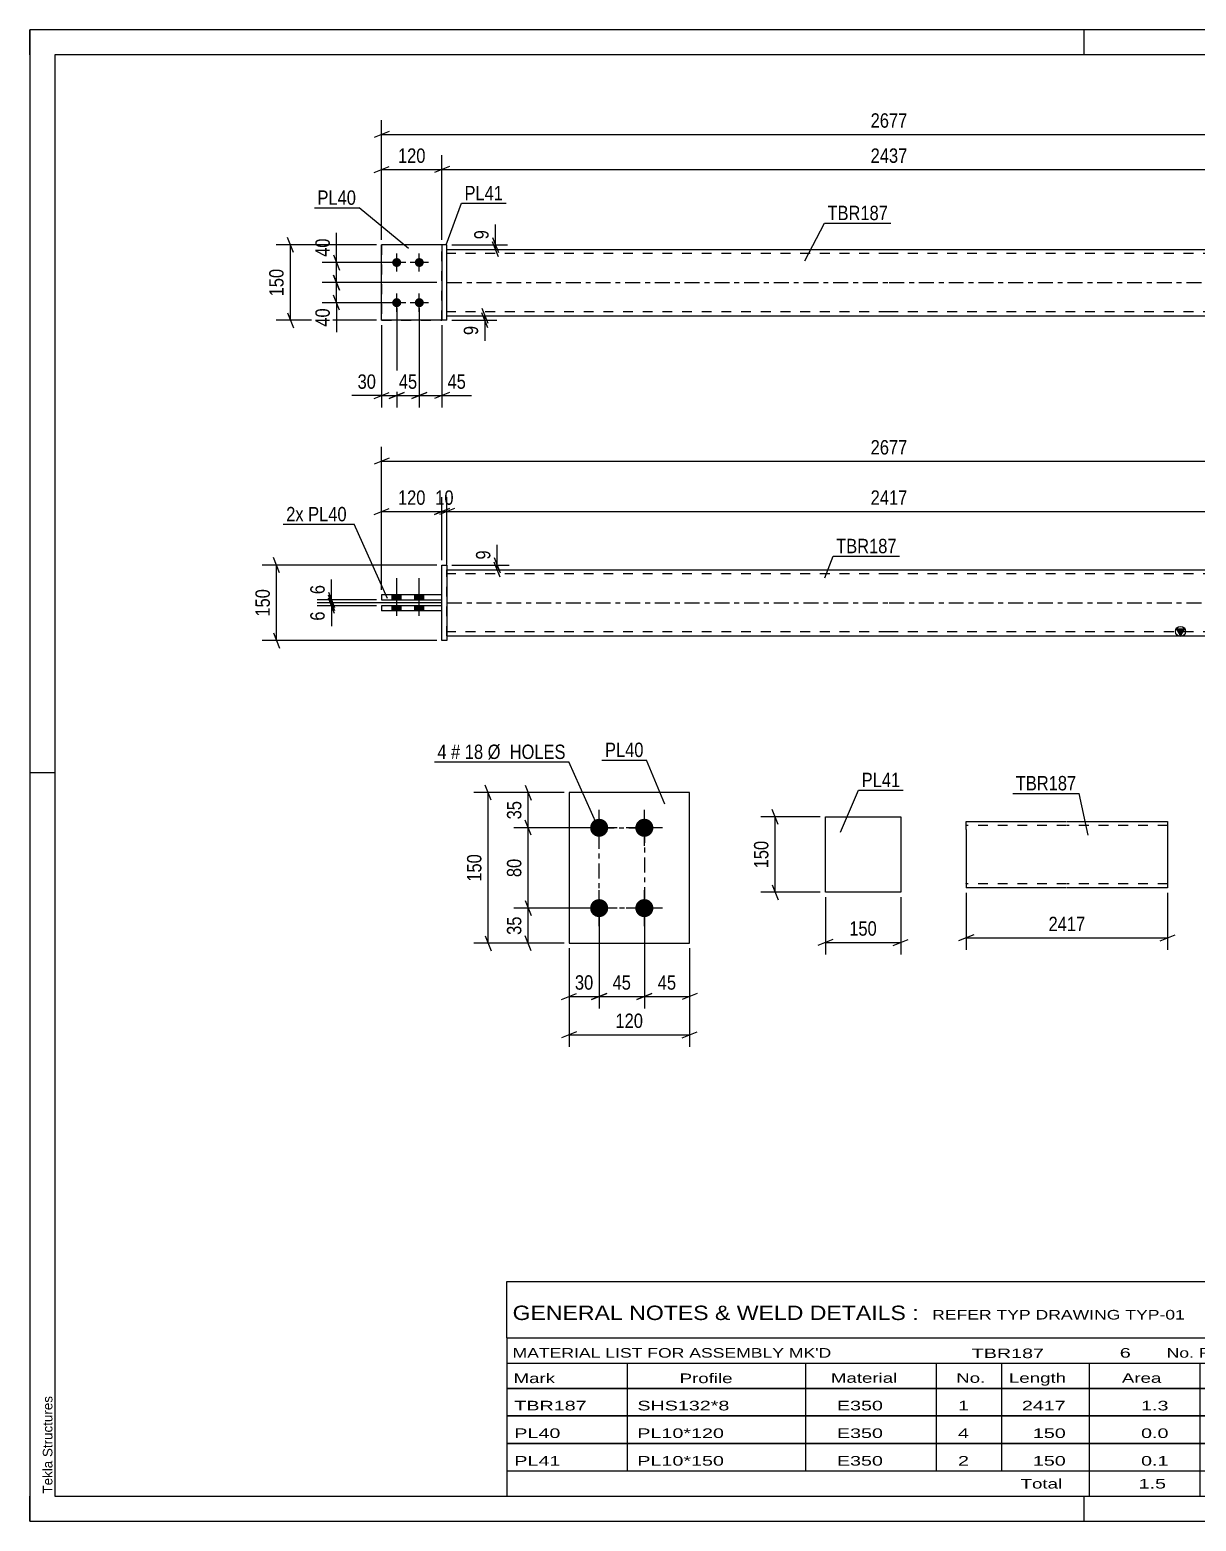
# Model space of a CAD drawing. Header units: millimetres. Extents: x 0 to 420, y 0 to 297.
# Drawn here: x 0 to 232.3, y 0 to 297 of the extents above; entities that cross this region are included whole.
import ezdxf

# ---------------------------------------------------------------- set-up
doc = ezdxf.new("R2010")
doc.units = ezdxf.units.MM
doc.linetypes.add('DXK_LINE_DOT2', pattern=[3.9198, 1.9599, -1.9599])
doc.linetypes.add('DXK_LINE_DOT3', pattern=[5.9187, 2.979, -0.9799, 0.9799, -0.9799])
doc.styles.add('Arial', font='ARIAL.TTF', dxfattribs={"height": 0.2})
doc.styles.add('Arial Narrow', font='ARIALN.TTF', dxfattribs={"height": 0.2})

# ---------------------------------------------------------------- blocks, each defined once
blk = doc.blocks.new('Unknown-580550448-1163')
at = {"color": 5, "linetype": 'Continuous'}
for p, q in [((420, 297), (0, 297)), ((0, 297), (0, 0)), ((0, 292), (0, 297)), ((210, 292), (210, 297)), ((415, 292), (5, 292)), ((5, 292), (5, 5)), ((5, 149), (0, 149)), ((0, 0), (0, 5)), ((5, 5), (415, 5)), ((210, 0), (210, 5)), ((0, 0), (420, 0))]:
    blk.add_line(p, q, dxfattribs=at)
at = {"color": 174, "linetype": 'Continuous', "style": 'Arial'}
blk.add_text('Tekla Structures', height=1.9102, rotation=90, dxfattribs=at).set_placement((4.5, 5.5))
blk = doc.blocks.new('Part-580550448-2104 - 2098')
at = {"linetype": 'Continuous'}
blk.add_hatch(color=2, dxfattribs=at).paths.add_polyline_path([(229.17, 176.29), (228.37, 177.69), (229.97, 177.69)])
at = {"color": 2, "linetype": 'Continuous'}
for p, q in [((83.07, 189.49), (171.07, 189.49)), ((171.17, 189.49), (259.17, 189.49)), ((83.07, 176.29), (171.07, 176.29)), ((171.17, 176.29), (259.17, 176.29)), ((229.17, 176.29), (228.37, 177.69)), ((228.37, 177.69), (229.97, 177.69)), ((229.97, 177.69), (229.17, 176.29))]:
    blk.add_line(p, q, dxfattribs=at)
at = {"color": 7, "linetype": 'DXK_LINE_DOT2'}
for p, q in [((83.07, 176.29), (83.07, 189.49)), ((171.07, 188.69), (83.07, 188.69)), ((259.17, 188.69), (171.17, 188.69)), ((259.17, 176.29), (259.17, 189.49)), ((171.07, 177.09), (83.07, 177.09)), ((259.17, 177.09), (171.17, 177.09))]:
    blk.add_line(p, q, dxfattribs=at)
at = {"color": 7, "linetype": 'DXK_LINE_DOT3'}
for p, q in [((83.07, 182.89), (171.07, 182.89)), ((171.17, 182.89), (259.17, 182.89))]:
    blk.add_line(p, q, dxfattribs=at)
at = {"color": 2, "linetype": 'Continuous'}
blk.add_circle((229.17, 177.19), 1, dxfattribs=at)
blk = doc.blocks.new('Part-580550448-2130 - 2098')
at = {"color": 2, "linetype": 'Continuous'}
for p, q in [((82.07, 190.39), (83.07, 190.39)), ((82.07, 175.39), (82.07, 190.39)), ((83.07, 190.39), (83.07, 175.39)), ((83.07, 175.39), (82.07, 175.39))]:
    blk.add_line(p, q, dxfattribs=at)
blk = doc.blocks.new('Part-580550448-2122 - 2098')
at = {"color": 2, "linetype": 'Continuous'}
for p, q in [((82.07, 182.29), (70.07, 182.29)), ((70.07, 182.29), (70.07, 181.29)), ((82.07, 181.29), (70.07, 181.29)), ((82.07, 181.29), (82.07, 182.29))]:
    blk.add_line(p, q, dxfattribs=at)
blk = doc.blocks.new('Part-580550448-2127 - 2098')
at = {"color": 2, "linetype": 'Continuous'}
for p, q in [((82.07, 184.49), (70.07, 184.49)), ((70.07, 184.49), (70.07, 183.49)), ((82.07, 183.49), (82.07, 184.49)), ((70.07, 183.49), (82.07, 183.49))]:
    blk.add_line(p, q, dxfattribs=at)
blk = doc.blocks.new('Bolt-580550448-2132 - 2098')
at = {"linetype": 'Continuous'}
for points in [[(72.17, 183.49), (73.97, 183.49), (73.97, 184.49), (72.17, 184.49)], [(72.17, 183.49), (73.97, 183.49), (73.97, 184.49), (72.17, 184.49)], [(76.67, 183.49), (78.47, 183.49), (78.47, 184.49), (76.67, 184.49)], [(76.67, 183.49), (78.47, 183.49), (78.47, 184.49), (76.67, 184.49)], [(72.17, 181.29), (73.97, 181.29), (73.97, 182.29), (72.17, 182.29)], [(72.17, 181.29), (73.97, 181.29), (73.97, 182.29), (72.17, 182.29)], [(76.67, 181.29), (78.47, 181.29), (78.47, 182.29), (76.67, 182.29)], [(76.67, 181.29), (78.47, 181.29), (78.47, 182.29), (76.67, 182.29)]]:
    blk.add_hatch(color=1, dxfattribs=at).paths.add_polyline_path(points)
at = {"color": 1, "linetype": 'Continuous'}
for p, q in [((73.07, 180.29), (73.07, 187.79)), ((73.07, 180.29), (73.07, 187.79)), ((77.57, 180.29), (77.57, 187.79)), ((77.57, 180.29), (77.57, 187.79)), ((72.17, 183.49), (72.17, 184.49)), ((72.17, 183.49), (72.17, 184.49)), ((73.97, 183.49), (73.97, 184.49)), ((73.97, 183.49), (73.97, 184.49)), ((76.67, 183.49), (76.67, 184.49)), ((76.67, 183.49), (76.67, 184.49)), ((78.47, 183.49), (78.47, 184.49)), ((78.47, 183.49), (78.47, 184.49)), ((72.17, 181.29), (72.17, 182.29)), ((72.17, 181.29), (72.17, 182.29)), ((73.97, 181.29), (73.97, 182.29)), ((73.97, 181.29), (73.97, 182.29)), ((76.67, 181.29), (76.67, 182.29)), ((76.67, 181.29), (76.67, 182.29)), ((78.47, 181.29), (78.47, 182.29)), ((78.47, 181.29), (78.47, 182.29))]:
    blk.add_line(p, q, dxfattribs=at)
blk = doc.blocks.new('Part-580550448-1765 - 1723')
at = {"color": 7, "linetype": 'DXK_LINE_DOT2'}
for p, q in [((82.07, 254.16), (70.07, 254.16)), ((70.07, 254.16), (70.07, 239.16)), ((82.07, 239.16), (82.07, 254.16)), ((70.07, 239.16), (82.07, 239.16))]:
    blk.add_line(p, q, dxfattribs=at)
blk = doc.blocks.new('Part-580550448-1729 - 1723')
at = {"color": 2, "linetype": 'Continuous'}
for p, q in [((83.07, 253.26), (171.07, 253.26)), ((171.17, 253.26), (259.17, 253.26)), ((83.07, 240.06), (171.07, 240.06)), ((171.17, 240.06), (259.17, 240.06))]:
    blk.add_line(p, q, dxfattribs=at)
at = {"color": 7, "linetype": 'DXK_LINE_DOT2'}
for p, q in [((83.07, 240.06), (83.07, 253.26)), ((171.07, 252.46), (83.07, 252.46)), ((259.17, 252.46), (171.17, 252.46)), ((259.17, 253.26), (259.17, 240.06)), ((171.07, 240.86), (83.07, 240.86)), ((259.17, 240.86), (171.17, 240.86))]:
    blk.add_line(p, q, dxfattribs=at)
at = {"color": 7, "linetype": 'DXK_LINE_DOT3'}
for p, q in [((83.07, 246.66), (171.07, 246.66)), ((171.17, 246.66), (259.17, 246.66))]:
    blk.add_line(p, q, dxfattribs=at)
blk = doc.blocks.new('Part-580550448-1770 - 1723')
at = {"color": 2, "linetype": 'Continuous'}
for p, q in [((82.07, 254.16), (70.07, 254.16)), ((70.07, 239.16), (70.07, 254.16)), ((82.07, 239.16), (70.07, 239.16))]:
    blk.add_line(p, q, dxfattribs=at)
at = {"color": 7, "linetype": 'DXK_LINE_DOT2'}
blk.add_line((82.07, 239.16), (82.07, 254.16), dxfattribs=at)
blk = doc.blocks.new('Part-580550448-1775 - 1723')
at = {"color": 2, "linetype": 'Continuous'}
for p, q in [((83.07, 254.16), (82.07, 254.16)), ((82.07, 254.16), (82.07, 239.16)), ((83.07, 239.16), (83.07, 254.16)), ((83.07, 239.16), (82.07, 239.16))]:
    blk.add_line(p, q, dxfattribs=at)
blk = doc.blocks.new('Bolt-580550448-1777 - 1723')
at = {"linetype": 'Continuous'}
for points in [[(73.07, 249.76, -1), (73.07, 251.56, -1)], [(77.57, 249.76, -1), (77.57, 251.56, -1)], [(73.07, 241.76, -1), (73.07, 243.56, -1)], [(77.57, 241.76, -1), (77.57, 243.56, -1)]]:
    blk.add_hatch(color=1, dxfattribs=at).paths.add_polyline_path(points)
at = {"color": 1, "linetype": 'Continuous'}
for p, q in [((73.07, 248.86), (73.07, 252.46)), ((77.57, 248.86), (77.57, 252.46)), ((74.87, 250.66), (71.27, 250.66)), ((79.37, 250.66), (75.77, 250.66)), ((73.07, 240.86), (73.07, 244.46)), ((77.57, 240.86), (77.57, 244.46)), ((74.87, 242.66), (71.27, 242.66)), ((79.37, 242.66), (75.77, 242.66))]:
    blk.add_line(p, q, dxfattribs=at)
blk = doc.blocks.new('Part-580550448-1429 - 1401')
at = {"color": 2, "linetype": 'Continuous'}
for p, q in [((186.49, 137.75), (186.49, 139.35)), ((186.49, 139.35), (206.49, 139.35)), ((186.49, 137.75), (186.49, 126.15)), ((206.59, 139.35), (226.59, 139.35)), ((226.59, 139.35), (226.59, 137.75)), ((226.59, 137.75), (226.59, 126.15)), ((206.49, 126.15), (186.49, 126.15)), ((226.59, 126.15), (206.59, 126.15))]:
    blk.add_line(p, q, dxfattribs=at)
at = {"color": 7, "linetype": 'DXK_LINE_DOT2'}
for p, q in [((206.49, 138.55), (186.49, 138.55)), ((226.59, 138.55), (206.59, 138.55)), ((186.49, 126.95), (186.49, 127.01)), ((206.49, 126.95), (186.49, 126.95)), ((226.59, 126.95), (206.59, 126.95)), ((226.59, 126.95), (226.59, 127.01))]:
    blk.add_line(p, q, dxfattribs=at)
blk = doc.blocks.new('Part-580550448-1509 - 1493')
at = {"color": 2, "linetype": 'Continuous'}
for p, q in [((131.39, 145.09), (107.39, 145.09)), ((107.39, 145.09), (107.39, 115.09)), ((131.39, 115.09), (131.39, 145.09)), ((107.39, 115.09), (131.39, 115.09))]:
    blk.add_line(p, q, dxfattribs=at)
blk = doc.blocks.new('Bolt-580550448-1570 - 1493')
at = {"linetype": 'Continuous'}
for points in [[(113.39, 136.29, -1), (113.39, 139.89, -1)], [(122.39, 136.29, -1), (122.39, 139.89, -1)], [(113.39, 120.29, -1), (113.39, 123.89, -1)], [(122.39, 120.29, -1), (122.39, 123.89, -1)]]:
    blk.add_hatch(color=1, dxfattribs=at).paths.add_polyline_path(points)
at = {"color": 1, "linetype": 'Continuous'}
for p, q in [((113.39, 134.49), (113.39, 141.69)), ((122.39, 134.49), (122.39, 141.69)), ((116.99, 138.09), (109.79, 138.09)), ((125.99, 138.09), (118.79, 138.09)), ((113.39, 118.49), (113.39, 125.69)), ((122.39, 118.49), (122.39, 125.69)), ((116.99, 122.09), (109.79, 122.09)), ((125.99, 122.09), (118.79, 122.09))]:
    blk.add_line(p, q, dxfattribs=at)
blk = doc.blocks.new('Part-580550448-1473 - 1457')
at = {"color": 2, "linetype": 'Continuous'}
for p, q in [((158.44, 140.25), (173.44, 140.25)), ((158.44, 125.25), (158.44, 140.25)), ((173.44, 140.25), (173.44, 125.25)), ((173.44, 125.25), (158.44, 125.25))]:
    blk.add_line(p, q, dxfattribs=at)
blk = doc.blocks.new('Rectangle-580550448-1710 - 1493')
at = {"color": 1, "linetype": 'DXK_LINE_DOT3'}
blk.add_lwpolyline([(113.39, 138.09), (122.39, 138.09), (122.39, 122.09), (113.39, 122.09), (113.39, 138.09)], close=True, dxfattribs=at)
blk = doc.blocks.new('StraightDimension-580550448-2164 - 2098')
at = {"color": 7, "linetype": 'Continuous'}
for p, q in [((84.07, 190.39), (95.47, 190.39)), ((92.47, 191.89), (93.67, 188.89)), ((93.67, 187.99), (92.47, 190.99)), ((93.07, 189.49), (93.07, 190.39)), ((84.07, 189.49), (95.47, 189.49))]:
    blk.add_line(p, q, dxfattribs=at)
at = {"color": 0}
blk.add_wipeout([(92.32, 193.94), (88.12, 193.94), (88.12, 190.91), (92.32, 190.91)], dxfattribs=at)
at = {"color": 7, "linetype": 'Continuous'}
blk.add_line((93.07, 190.39), (93.07, 194.46), dxfattribs=at)
blk.add_line((93.07, 190.39), (93.07, 194.46), dxfattribs=at)
at = {"color": 3, "style": 'Arial Narrow'}
blk.add_text('9', height=2.86, rotation=90.0002, dxfattribs=at).set_placement((91.72, 191.51))
blk = doc.blocks.new('StraightDimension-580550448-2258 - 2098')
at = {"color": 7, "linetype": 'Continuous'}
for p, q in [((70.07, 185.49), (70.07, 213.93)), ((272.17, 185.49), (272.17, 213.93)), ((71.57, 211.68), (68.57, 210.48)), ((70.07, 211.08), (272.17, 211.08)), ((270.67, 210.48), (273.67, 211.68))]:
    blk.add_line(p, q, dxfattribs=at)
at = {"color": 0}
blk.add_wipeout([(175.37, 211.83), (175.37, 216.03), (166.86, 216.03), (166.86, 211.83)], dxfattribs=at)
at = {"color": 3, "style": 'Arial Narrow'}
blk.add_text('2677', height=2.863, dxfattribs=at).set_placement((167.46, 212.43))
blk = doc.blocks.new('StraightDimension-580550448-2194 - 2098')
at = {"color": 7, "linetype": 'Continuous'}
for p, q in [((82.07, 191.39), (82.07, 203.91)), ((83.07, 190.49), (83.07, 203.91)), ((80.57, 200.46), (83.57, 201.66)), ((84.57, 201.66), (81.57, 200.46)), ((82.07, 201.06), (83.07, 201.06))]:
    blk.add_line(p, q, dxfattribs=at)
at = {"color": 0}
blk.add_wipeout([(84.99, 201.81), (84.99, 206.01), (80.14, 206.01), (80.14, 201.81)], dxfattribs=at)
at = {"color": 3, "style": 'Arial Narrow'}
blk.add_text('10', height=2.863, dxfattribs=at).set_placement((80.74, 202.41))
blk = doc.blocks.new('StraightDimension-580550448-2151 - 2098')
at = {"color": 7, "linetype": 'Continuous'}
for p, q in [((81.07, 190.39), (46.3, 190.39)), ((49.75, 188.89), (48.55, 191.89)), ((49.15, 175.39), (49.15, 190.39)), ((81.07, 175.39), (46.3, 175.39)), ((48.55, 176.89), (49.75, 173.89))]:
    blk.add_line(p, q, dxfattribs=at)
at = {"color": 0}
blk.add_wipeout([(48.4, 186.23), (44.2, 186.23), (44.2, 179.54), (48.4, 179.54)], dxfattribs=at)
at = {"color": 3, "style": 'Arial Narrow'}
blk.add_text('150', height=2.863, rotation=90.0002, dxfattribs=at).set_placement((47.8, 180.14))
blk = doc.blocks.new('StraightDimension-580550448-2184 - 2098')
at = {"color": 7, "linetype": 'Continuous'}
for p, q in [((83.07, 190.49), (83.07, 203.91)), ((259.17, 190.49), (259.17, 203.91)), ((84.57, 201.66), (81.57, 200.46)), ((83.07, 201.06), (259.17, 201.06)), ((257.67, 200.46), (260.67, 201.66))]:
    blk.add_line(p, q, dxfattribs=at)
at = {"color": 0}
blk.add_wipeout([(175.37, 201.81), (175.37, 206.01), (166.86, 206.01), (166.86, 201.81)], dxfattribs=at)
at = {"color": 3, "style": 'Arial Narrow'}
blk.add_text('2417', height=2.863, dxfattribs=at).set_placement((167.46, 202.41))
blk = doc.blocks.new('StraightDimension-580550448-2204 - 2098')
at = {"color": 7, "linetype": 'Continuous'}
for p, q in [((70.07, 185.49), (70.07, 203.91)), ((82.07, 191.39), (82.07, 203.91)), ((68.57, 200.46), (71.57, 201.66)), ((70.07, 201.06), (82.07, 201.06)), ((83.57, 201.66), (80.57, 200.46))]:
    blk.add_line(p, q, dxfattribs=at)
at = {"color": 0}
blk.add_wipeout([(79.41, 201.81), (79.41, 206.01), (72.72, 206.01), (72.72, 201.81)], dxfattribs=at)
at = {"color": 3, "style": 'Arial Narrow'}
blk.add_text('120', height=2.863, dxfattribs=at).set_placement((73.32, 202.41))
blk = doc.blocks.new('StraightDimension-580550448-2225 - 2098')
at = {"color": 7, "linetype": 'Continuous'}
for p, q in [((59.47, 184.39), (60.67, 181.39)), ((82.07, 182.89), (57.22, 182.89)), ((69.07, 182.29), (57.22, 182.29)), ((60.67, 180.79), (59.47, 183.79)), ((60.07, 182.29), (60.07, 182.89))]:
    blk.add_line(p, q, dxfattribs=at)
at = {"color": 0}
blk.add_wipeout([(59.32, 181.76), (55.12, 181.76), (55.12, 178.73), (59.32, 178.73)], dxfattribs=at)
at = {"color": 7, "linetype": 'Continuous'}
blk.add_line((60.07, 182.29), (60.07, 178.21), dxfattribs=at)
blk.add_line((60.07, 182.29), (60.07, 178.21), dxfattribs=at)
at = {"color": 3, "style": 'Arial Narrow'}
blk.add_text('6', height=2.86, rotation=90.0002, dxfattribs=at).set_placement((58.72, 179.33))
blk = doc.blocks.new('StraightDimension-580550448-2241 - 2098')
at = {"color": 7, "linetype": 'Continuous'}
for p, q in [((59.47, 184.99), (60.67, 181.99)), ((60.67, 181.39), (59.47, 184.39)), ((69.07, 183.49), (57.22, 183.49)), ((82.07, 182.89), (57.22, 182.89)), ((60.07, 182.89), (60.07, 183.49))]:
    blk.add_line(p, q, dxfattribs=at)
at = {"color": 0}
blk.add_wipeout([(59.32, 187.04), (55.12, 187.04), (55.12, 184.01), (59.32, 184.01)], dxfattribs=at)
at = {"color": 7, "linetype": 'Continuous'}
blk.add_line((60.07, 183.49), (60.07, 187.56), dxfattribs=at)
blk.add_line((60.07, 183.49), (60.07, 187.56), dxfattribs=at)
at = {"color": 3, "style": 'Arial Narrow'}
blk.add_text('6', height=2.86, rotation=90.0002, dxfattribs=at).set_placement((58.72, 184.61))
blk = doc.blocks.new('StraightDimension-580550448-1900 - 1723')
at = {"color": 7, "linetype": 'Continuous'}
for p, q in [((72.07, 250.66), (58.24, 250.66)), ((60.49, 252.16), (61.69, 249.16)), ((61.09, 246.66), (61.09, 250.66)), ((81.07, 246.66), (58.24, 246.66)), ((61.69, 245.16), (60.49, 248.16))]:
    blk.add_line(p, q, dxfattribs=at)
at = {"color": 0}
blk.add_wipeout([(60.34, 256.04), (56.14, 256.04), (56.14, 251.19), (60.34, 251.19)], dxfattribs=at)
at = {"color": 7, "linetype": 'Continuous'}
blk.add_line((61.09, 250.66), (61.09, 256.57), dxfattribs=at)
blk.add_line((61.09, 250.66), (61.09, 256.57), dxfattribs=at)
at = {"color": 3, "style": 'Arial Narrow'}
blk.add_text('40', height=2.863, rotation=90.0002, dxfattribs=at).set_placement((59.74, 251.79))
blk = doc.blocks.new('StraightDimension-580550448-1919 - 1723')
at = {"color": 7, "linetype": 'Continuous'}
for p, q in [((90.03, 241.56), (91.23, 238.56)), ((91.23, 237.66), (90.03, 240.66)), ((84.07, 239.16), (93.03, 239.16)), ((85.18, 240.06), (93.03, 240.06)), ((90.63, 239.16), (90.63, 240.06))]:
    blk.add_line(p, q, dxfattribs=at)
at = {"color": 0}
blk.add_wipeout([(89.88, 238.64), (85.68, 238.64), (85.68, 235.61), (89.88, 235.61)], dxfattribs=at)
at = {"color": 7, "linetype": 'Continuous'}
blk.add_line((90.63, 239.16), (90.63, 235.08), dxfattribs=at)
blk.add_line((90.63, 239.16), (90.63, 235.08), dxfattribs=at)
at = {"color": 3, "style": 'Arial Narrow'}
blk.add_text('9', height=2.86, rotation=90.0002, dxfattribs=at).set_placement((89.28, 236.21))
blk = doc.blocks.new('StraightDimension-580550448-2026 - 1723')
at = {"color": 7, "linetype": 'Continuous'}
for p, q in [((82.07, 255.16), (82.07, 272.01)), ((260.17, 255.16), (260.17, 272.01)), ((83.57, 269.76), (80.57, 268.56)), ((82.07, 269.16), (260.17, 269.16)), ((258.67, 268.56), (261.67, 269.76))]:
    blk.add_line(p, q, dxfattribs=at)
at = {"color": 0}
blk.add_wipeout([(175.37, 269.91), (175.37, 274.11), (166.86, 274.11), (166.86, 269.91)], dxfattribs=at)
at = {"color": 3, "style": 'Arial Narrow'}
blk.add_text('2437', height=2.863, dxfattribs=at).set_placement((167.46, 270.51))
blk = doc.blocks.new('StraightDimension-580550448-1782 - 1723')
at = {"color": 7, "linetype": 'Continuous'}
for p, q in [((52.49, 252.66), (51.29, 255.66)), ((69.07, 254.16), (49.04, 254.16)), ((51.89, 239.16), (51.89, 254.16)), ((51.29, 240.66), (52.49, 237.66)), ((69.07, 239.16), (49.04, 239.16))]:
    blk.add_line(p, q, dxfattribs=at)
at = {"color": 0}
blk.add_wipeout([(51.14, 250.01), (46.94, 250.01), (46.94, 243.32), (51.14, 243.32)], dxfattribs=at)
at = {"color": 3, "style": 'Arial Narrow'}
blk.add_text('150', height=2.863, rotation=90.0002, dxfattribs=at).set_placement((50.54, 243.92))
blk = doc.blocks.new('StraightDimension-580550448-2051 - 1723')
at = {"color": 7, "linetype": 'Continuous'}
for p, q in [((70.07, 255.16), (70.07, 272.01)), ((82.07, 255.16), (82.07, 272.01)), ((68.57, 268.56), (71.57, 269.76)), ((70.07, 269.16), (82.07, 269.16)), ((83.57, 269.76), (80.57, 268.56))]:
    blk.add_line(p, q, dxfattribs=at)
at = {"color": 0}
blk.add_wipeout([(79.41, 269.91), (79.41, 274.11), (72.72, 274.11), (72.72, 269.91)], dxfattribs=at)
at = {"color": 3, "style": 'Arial Narrow'}
blk.add_text('120', height=2.863, dxfattribs=at).set_placement((73.32, 270.51))
blk = doc.blocks.new('StraightDimension-580550448-1879 - 1723')
at = {"color": 7, "linetype": 'Continuous'}
for p, q in [((92.12, 255.66), (93.32, 252.66)), ((84.07, 254.16), (95.12, 254.16)), ((88.92, 253.26), (95.12, 253.26)), ((93.32, 251.76), (92.12, 254.76)), ((92.72, 253.26), (92.72, 254.16))]:
    blk.add_line(p, q, dxfattribs=at)
at = {"color": 0}
blk.add_wipeout([(91.97, 257.72), (87.77, 257.72), (87.77, 254.69), (91.97, 254.69)], dxfattribs=at)
at = {"color": 7, "linetype": 'Continuous'}
blk.add_line((92.72, 254.16), (92.72, 258.24), dxfattribs=at)
blk.add_line((92.72, 254.16), (92.72, 258.24), dxfattribs=at)
at = {"color": 3, "style": 'Arial Narrow'}
blk.add_text('9', height=2.86, rotation=90.0002, dxfattribs=at).set_placement((91.37, 255.29))
blk = doc.blocks.new('StraightDimension-580550448-1909 - 1723')
at = {"color": 7, "linetype": 'Continuous'}
for p, q in [((81.07, 246.66), (58.24, 246.66)), ((60.49, 248.16), (61.69, 245.16)), ((61.09, 242.66), (61.09, 246.66)), ((61.69, 241.16), (60.49, 244.16)), ((72.07, 242.66), (58.24, 242.66))]:
    blk.add_line(p, q, dxfattribs=at)
at = {"color": 0}
blk.add_wipeout([(60.34, 242.14), (56.14, 242.14), (56.14, 237.28), (60.34, 237.28)], dxfattribs=at)
at = {"color": 7, "linetype": 'Continuous'}
blk.add_line((61.09, 242.66), (61.09, 236.76), dxfattribs=at)
blk.add_line((61.09, 242.66), (61.09, 236.76), dxfattribs=at)
at = {"color": 3, "style": 'Arial Narrow'}
blk.add_text('40', height=2.863, rotation=90.0002, dxfattribs=at).set_placement((59.74, 237.88))
blk = doc.blocks.new('StraightDimension-580550448-1926 - 1723')
at = {"color": 7, "linetype": 'Continuous'}
for p, q in [((73.07, 241.66), (73.07, 221.76)), ((70.07, 238.16), (70.07, 221.76)), ((68.57, 223.56), (71.57, 224.76)), ((70.07, 224.16), (73.07, 224.16)), ((74.57, 224.76), (71.57, 223.56))]:
    blk.add_line(p, q, dxfattribs=at)
at = {"color": 0}
blk.add_wipeout([(69.54, 224.91), (69.54, 229.11), (64.68, 229.11), (64.68, 224.91)], dxfattribs=at)
at = {"color": 7, "linetype": 'Continuous'}
blk.add_line((70.07, 224.16), (64.16, 224.16), dxfattribs=at)
blk.add_line((70.07, 224.16), (64.16, 224.16), dxfattribs=at)
at = {"color": 3, "style": 'Arial Narrow'}
blk.add_text('30', height=2.863, dxfattribs=at).set_placement((65.28, 225.51))
blk = doc.blocks.new('StraightDimension-580550448-1945 - 1723')
at = {"color": 7, "linetype": 'Continuous'}
for p, q in [((73.07, 241.66), (73.07, 221.76)), ((77.57, 241.66), (77.57, 221.76)), ((71.57, 223.56), (74.57, 224.76)), ((73.07, 224.16), (77.57, 224.16)), ((79.07, 224.76), (76.07, 223.56))]:
    blk.add_line(p, q, dxfattribs=at)
at = {"color": 0}
blk.add_wipeout([(77.74, 224.91), (77.74, 229.11), (72.89, 229.11), (72.89, 224.91)], dxfattribs=at)
at = {"color": 3, "style": 'Arial Narrow'}
blk.add_text('45', height=2.863, dxfattribs=at).set_placement((73.49, 225.51))
blk = doc.blocks.new('StraightDimension-580550448-1961 - 1723')
at = {"color": 7, "linetype": 'Continuous'}
for p, q in [((77.57, 241.66), (77.57, 221.76)), ((82.07, 238.16), (82.07, 221.76)), ((76.07, 223.56), (79.07, 224.76)), ((77.57, 224.16), (82.07, 224.16)), ((83.57, 224.76), (80.57, 223.56))]:
    blk.add_line(p, q, dxfattribs=at)
at = {"color": 0}
blk.add_wipeout([(87.45, 224.91), (87.45, 229.11), (82.59, 229.11), (82.59, 224.91)], dxfattribs=at)
at = {"color": 7, "linetype": 'Continuous'}
blk.add_line((82.07, 224.16), (87.97, 224.16), dxfattribs=at)
blk.add_line((82.07, 224.16), (87.97, 224.16), dxfattribs=at)
at = {"color": 3, "style": 'Arial Narrow'}
blk.add_text('45', height=2.863, dxfattribs=at).set_placement((83.19, 225.51))
blk = doc.blocks.new('StraightDimension-580550448-1984 - 1723')
at = {"color": 7, "linetype": 'Continuous'}
for p, q in [((71.57, 276.76), (68.57, 275.56)), ((70.07, 255.16), (70.07, 279.01)), ((270.67, 275.56), (273.67, 276.76)), ((272.17, 255.16), (272.17, 279.01)), ((70.07, 276.16), (272.17, 276.16))]:
    blk.add_line(p, q, dxfattribs=at)
at = {"color": 0}
blk.add_wipeout([(175.37, 276.91), (175.37, 281.11), (166.86, 281.11), (166.86, 276.91)], dxfattribs=at)
at = {"color": 3, "style": 'Arial Narrow'}
blk.add_text('2677', height=2.863, dxfattribs=at).set_placement((167.46, 277.51))
blk = doc.blocks.new('StraightDimension-580550448-1436 - 1401')
at = {"color": 7, "linetype": 'Continuous'}
for p, q in [((186.49, 125.15), (186.49, 113.75)), ((226.59, 125.15), (226.59, 113.75)), ((187.99, 116.75), (184.99, 115.55)), ((186.49, 116.15), (226.59, 116.15)), ((225.09, 115.55), (228.09, 116.75))]:
    blk.add_line(p, q, dxfattribs=at)
at = {"color": 0}
blk.add_wipeout([(210.8, 116.9), (210.8, 121.1), (202.29, 121.1), (202.29, 116.9)], dxfattribs=at)
at = {"color": 3, "style": 'Arial Narrow'}
blk.add_text('2417', height=2.863, dxfattribs=at).set_placement((202.89, 117.5))
blk = doc.blocks.new('StraightDimension-580550448-1612 - 1493')
at = {"color": 7, "linetype": 'Continuous'}
for p, q in [((98.64, 146.59), (99.84, 143.59)), ((106.39, 145.09), (96.39, 145.09)), ((99.24, 138.09), (99.24, 145.09)), ((112.39, 138.09), (96.39, 138.09)), ((99.84, 136.59), (98.64, 139.59))]:
    blk.add_line(p, q, dxfattribs=at)
at = {"color": 0}
blk.add_wipeout([(98.49, 144.02), (94.29, 144.02), (94.29, 139.16), (98.49, 139.16)], dxfattribs=at)
at = {"color": 3, "style": 'Arial Narrow'}
blk.add_text('35', height=2.863, rotation=90.0002, dxfattribs=at).set_placement((97.89, 139.76))
blk = doc.blocks.new('StraightDimension-580550448-1572 - 1493')
at = {"color": 7, "linetype": 'Continuous'}
for p, q in [((107.39, 114.09), (107.39, 94.47)), ((131.39, 114.09), (131.39, 94.47)), ((108.89, 97.47), (105.89, 96.27)), ((107.39, 96.87), (131.39, 96.87)), ((129.89, 96.27), (132.89, 97.47))]:
    blk.add_line(p, q, dxfattribs=at)
at = {"color": 0}
blk.add_wipeout([(122.73, 97.62), (122.73, 101.82), (116.04, 101.82), (116.04, 97.62)], dxfattribs=at)
at = {"color": 3, "style": 'Arial Narrow'}
blk.add_text('120', height=2.863, dxfattribs=at).set_placement((116.64, 98.22))
blk = doc.blocks.new('StraightDimension-580550448-1694 - 1493')
at = {"color": 7, "linetype": 'Continuous'}
for p, q in [((113.39, 121.09), (113.39, 102.1)), ((107.39, 114.09), (107.39, 102.1)), ((105.89, 103.9), (108.89, 105.1)), ((107.39, 104.5), (113.39, 104.5)), ((114.89, 105.1), (111.89, 103.9))]:
    blk.add_line(p, q, dxfattribs=at)
at = {"color": 0}
blk.add_wipeout([(112.81, 105.25), (112.81, 109.45), (107.96, 109.45), (107.96, 105.25)], dxfattribs=at)
at = {"color": 3, "style": 'Arial Narrow'}
blk.add_text('30', height=2.863, dxfattribs=at).set_placement((108.56, 105.85))
blk = doc.blocks.new('StraightDimension-580550448-1595 - 1493')
at = {"color": 7, "linetype": 'Continuous'}
for p, q in [((112.39, 122.09), (96.39, 122.09)), ((98.64, 123.59), (99.84, 120.59)), ((99.24, 115.09), (99.24, 122.09)), ((99.84, 113.59), (98.64, 116.59)), ((106.39, 115.09), (96.39, 115.09))]:
    blk.add_line(p, q, dxfattribs=at)
at = {"color": 0}
blk.add_wipeout([(98.49, 121.02), (94.29, 121.02), (94.29, 116.16), (98.49, 116.16)], dxfattribs=at)
at = {"color": 3, "style": 'Arial Narrow'}
blk.add_text('35', height=2.863, rotation=90.0002, dxfattribs=at).set_placement((97.89, 116.76))
blk = doc.blocks.new('StraightDimension-580550448-1628 - 1493')
at = {"color": 7, "linetype": 'Continuous'}
for p, q in [((112.39, 138.09), (96.39, 138.09)), ((99.84, 136.59), (98.64, 139.59)), ((99.24, 122.09), (99.24, 138.09)), ((112.39, 122.09), (96.39, 122.09)), ((98.64, 123.59), (99.84, 120.59))]:
    blk.add_line(p, q, dxfattribs=at)
at = {"color": 0}
blk.add_wipeout([(98.49, 132.52), (94.29, 132.52), (94.29, 127.66), (98.49, 127.66)], dxfattribs=at)
at = {"color": 3, "style": 'Arial Narrow'}
blk.add_text('80', height=2.863, rotation=90.0002, dxfattribs=at).set_placement((97.89, 128.26))
blk = doc.blocks.new('StraightDimension-580550448-1642 - 1493')
at = {"color": 7, "linetype": 'Continuous'}
for p, q in [((91.89, 143.59), (90.69, 146.59)), ((106.39, 145.09), (88.44, 145.09)), ((91.29, 115.09), (91.29, 145.09)), ((90.69, 116.59), (91.89, 113.59)), ((106.39, 115.09), (88.44, 115.09))]:
    blk.add_line(p, q, dxfattribs=at)
at = {"color": 0}
blk.add_wipeout([(90.54, 133.43), (86.34, 133.43), (86.34, 126.75), (90.54, 126.75)], dxfattribs=at)
at = {"color": 3, "style": 'Arial Narrow'}
blk.add_text('150', height=2.863, rotation=90.0002, dxfattribs=at).set_placement((89.94, 127.35))
blk = doc.blocks.new('StraightDimension-580550448-1662 - 1493')
at = {"color": 7, "linetype": 'Continuous'}
for p, q in [((113.39, 121.09), (113.39, 102.1)), ((122.39, 121.09), (122.39, 102.1)), ((111.89, 103.9), (114.89, 105.1)), ((113.39, 104.5), (122.39, 104.5)), ((123.89, 105.1), (120.89, 103.9))]:
    blk.add_line(p, q, dxfattribs=at)
at = {"color": 0}
blk.add_wipeout([(120.31, 105.25), (120.31, 109.45), (115.46, 109.45), (115.46, 105.25)], dxfattribs=at)
at = {"color": 3, "style": 'Arial Narrow'}
blk.add_text('45', height=2.863, dxfattribs=at).set_placement((116.06, 105.85))
blk = doc.blocks.new('StraightDimension-580550448-1675 - 1493')
at = {"color": 7, "linetype": 'Continuous'}
for p, q in [((122.39, 121.09), (122.39, 102.1)), ((131.39, 114.09), (131.39, 102.1)), ((120.89, 103.9), (123.89, 105.1)), ((122.39, 104.5), (131.39, 104.5)), ((132.89, 105.1), (129.89, 103.9))]:
    blk.add_line(p, q, dxfattribs=at)
at = {"color": 0}
blk.add_wipeout([(129.31, 105.25), (129.31, 109.45), (124.46, 109.45), (124.46, 105.25)], dxfattribs=at)
at = {"color": 3, "style": 'Arial Narrow'}
blk.add_text('45', height=2.863, dxfattribs=at).set_placement((125.06, 105.85))
blk = doc.blocks.new('StraightDimension-580550448-1485 - 1457')
at = {"color": 7, "linetype": 'Continuous'}
for p, q in [((158.44, 124.25), (158.44, 112.85)), ((173.44, 124.25), (173.44, 112.85)), ((159.94, 115.85), (156.94, 114.65)), ((171.94, 114.65), (174.94, 115.85)), ((158.44, 115.25), (173.44, 115.25))]:
    blk.add_line(p, q, dxfattribs=at)
at = {"color": 0}
blk.add_wipeout([(169.28, 116), (169.28, 120.2), (162.6, 120.2), (162.6, 116)], dxfattribs=at)
at = {"color": 3, "style": 'Arial Narrow'}
blk.add_text('150', height=2.863, dxfattribs=at).set_placement((163.2, 116.6))
blk = doc.blocks.new('StraightDimension-580550448-1475 - 1457')
at = {"color": 7, "linetype": 'Continuous'}
for p, q in [((157.44, 140.25), (145.59, 140.25)), ((149.04, 138.75), (147.84, 141.75)), ((148.44, 125.25), (148.44, 140.25)), ((157.44, 125.25), (145.59, 125.25)), ((147.84, 126.75), (149.04, 123.75))]:
    blk.add_line(p, q, dxfattribs=at)
at = {"color": 0}
blk.add_wipeout([(147.69, 136.09), (143.49, 136.09), (143.49, 129.41), (147.69, 129.41)], dxfattribs=at)
at = {"color": 3, "style": 'Arial Narrow'}
blk.add_text('150', height=2.863, rotation=90.0002, dxfattribs=at).set_placement((147.09, 130.01))
blk = doc.blocks.new('Unknown-580550448-3316')
at = {"color": 7, "linetype": 'Continuous'}
for p, q in [((95, 47.75), (255, 47.75)), ((95, 36.5), (95, 47.75)), ((255, 47.75), (255, 36.5)), ((95, 36.5), (255, 36.5)), ((95, 36.5), (95, 31.5)), ((255, 36.5), (255, 31.5)), ((95, 31.5), (255, 31.5)), ((95, 31.5), (95, 26.5)), ((119, 31.5), (119, 26.5)), ((154.5, 31.5), (154.5, 26.5)), ((180.5, 31.5), (180.5, 26.5)), ((193.5, 31.5), (193.5, 26.5)), ((211, 31.5), (211, 26.5)), ((233, 31.5), (233, 26.5)), ((255, 31.5), (255, 26.5)), ((95, 26.5), (255, 26.5)), ((95, 26.45), (95, 21.05)), ((95, 26.45), (255, 26.45)), ((119, 26.5), (119, 21)), ((154.5, 26.5), (154.5, 21)), ((180.5, 26.5), (180.5, 21)), ((193.5, 26.5), (193.5, 21)), ((211, 26.5), (211, 21)), ((233, 26.5), (233, 21)), ((255, 26.45), (255, 21.05)), ((95, 21.05), (255, 21.05)), ((95, 20.95), (95, 15.55)), ((95, 20.95), (255, 20.95)), ((119, 21), (119, 15.5)), ((154.5, 21), (154.5, 15.5)), ((180.5, 21), (180.5, 15.5)), ((193.5, 21), (193.5, 15.5)), ((211, 21), (211, 15.5)), ((233, 21), (233, 15.5)), ((255, 20.95), (255, 15.55)), ((95, 15.55), (255, 15.55)), ((95, 15.45), (95, 10.05)), ((95, 15.45), (255, 15.45)), ((119, 15.5), (119, 10)), ((154.5, 15.5), (154.5, 10)), ((180.5, 15.5), (180.5, 10)), ((193.5, 15.5), (193.5, 10)), ((211, 15.5), (211, 10)), ((233, 15.5), (233, 10)), ((255, 15.45), (255, 10.05)), ((95, 10.05), (255, 10.05)), ((95, 10), (255, 10)), ((95, 10), (95, 5)), ((211, 10), (211, 5)), ((233, 10), (233, 5)), ((255, 10), (255, 5)), ((95, 5), (255, 5))]:
    blk.add_line(p, q, dxfattribs=at)
at = {"color": 7, "style": 'Arial Narrow'}
for s, height, width, p in [('GENERAL NOTES & WELD DETAILS :', 2.8633, 1.4, (96.15, 40.06)), ('REFER TYP DRAWING TYP-01', 1.9089, 1.6, (179.7, 40.16)), ("MATERIAL LIST FOR ASSEMBLY MK'D", 1.9089, 1.6, (96.15, 32.56)), ('TBR187', 1.909, 1.794707, (187.59, 32.47)), ('6', 1.91, 1.794707, (217.08, 32.56)), ('No. Required', 1.9089, 1.6, (226.41, 32.56)), ('Mark', 1.909, 1.7, (96.34, 27.5)), ('Profile', 1.909, 1.7, (129.41, 27.5)), ('Material', 1.909, 1.7, (159.54, 27.56)), ('No.', 1.909, 1.7, (184.5, 27.56)), ('Length', 1.909, 1.7, (195, 27.56)), ('Area', 1.909, 1.7, (217.5, 27.56)), ('Weight', 1.909, 1.7, (237, 27.56))]:
    blk.add_text(s, height=height, dxfattribs=dict(at, width=width)).set_placement(p)
at = {"color": 7, "linetype": 'Continuous', "style": 'Arial Narrow'}
for s, height, width, p in [('TBR187', 1.909, 1.794707, (96.5, 22.06)), ('SHS132*8', 1.909, 1.794707, (121, 22.06)), ('E350', 1.909, 1.794707, (160.74, 22.06)), ('1', 1.91, 1.794707, (184.86, 22.06)), ('2417', 1.909, 1.794707, (197.58, 22.06)), ('1.3', 1.909, 1.794707, (221.32, 22.06)), ('75.3', 1.909, 1.794707, (240.14, 22.06)), ('PL40', 1.909, 1.794707, (96.5, 16.56)), ('PL10*120', 1.909, 1.794707, (121, 16.56)), ('E350', 1.909, 1.794707, (160.74, 16.56)), ('4', 1.91, 1.794707, (184.86, 16.56)), ('150', 1.909, 1.794707, (199.77, 16.56)), ('0.0', 1.909, 1.794707, (221.32, 16.56)), ('5.7', 1.909, 1.794707, (242.33, 16.56)), ('PL41', 1.909, 1.794707, (96.5, 11.06)), ('PL10*150', 1.909, 1.794707, (121, 11.06)), ('E350', 1.909, 1.794707, (160.74, 11.06)), ('2', 1.91, 1.794707, (184.86, 11.06)), ('150', 1.909, 1.794707, (199.77, 11.06)), ('0.1', 1.909, 1.794707, (221.32, 11.06)), ('3.5', 1.909, 1.794707, (242.33, 11.06)), ('Total', 1.909, 1.7, (197.33, 6.5)), ('1.5', 1.909, 1.794707, (220.83, 6.5)), ('84.5', 1.909, 1.794707, (240.14, 6.5))]:
    blk.add_text(s, height=height, dxfattribs=dict(at, width=width)).set_placement(p)
blk = doc.blocks.new('Mark-580550448-2100 - 2098')
at = {"color": 0}
blk.add_wipeout([(172.64, 192.77), (172.64, 195.77), (160.59, 195.77), (160.59, 192.77)], dxfattribs=at)
blk.add_wipeout([(172.64, 192.77), (172.64, 195.77), (160.59, 195.77), (160.59, 192.77)], dxfattribs=at)
at = {"color": 30, "linetype": 'Continuous'}
for p, q in [((158.31, 187.85), (159.99, 192.17)), ((159.99, 192.17), (173.24, 192.17))]:
    blk.add_line(p, q, dxfattribs=at)
at = {"color": 3, "style": 'Arial Narrow'}
blk.add_text('TBR187', height=2.863, dxfattribs=at).set_placement((160.59, 192.77))
blk = doc.blocks.new('MarkSet-580550448-2333 - 2098')
at = {"color": 30, "linetype": 'Continuous'}
blk.add_line((71.23, 183.77), (64.6, 198.52), dxfattribs=at)
at = {"color": 0}
blk.add_wipeout([(54.53, 199.12), (54.53, 202.12), (51.06, 202.12), (51.06, 199.12)], dxfattribs=at)
blk.add_wipeout([(54.53, 199.12), (54.53, 202.12), (51.06, 202.12), (51.06, 199.12)], dxfattribs=at)
blk.add_wipeout([(63.1, 199.12), (63.1, 202.12), (55.43, 202.12), (55.43, 199.12)], dxfattribs=at)
blk.add_wipeout([(63.1, 199.12), (63.1, 202.12), (55.43, 202.12), (55.43, 199.12)], dxfattribs=at)
at = {"color": 30, "linetype": 'Continuous'}
blk.add_line((50.46, 198.52), (64.6, 198.52), dxfattribs=at)
at = {"color": 3, "style": 'Arial Narrow'}
for s, p in [('2x', (51.06, 199.12)), ('PL40', (55.43, 199.12))]:
    blk.add_text(s, height=2.863, dxfattribs=at).set_placement(p)
blk = doc.blocks.new('Mark-580550448-1725 - 1723')
at = {"color": 0}
blk.add_wipeout([(170.91, 259.1), (170.91, 262.1), (158.86, 262.1), (158.86, 259.1)], dxfattribs=at)
blk.add_wipeout([(170.91, 259.1), (170.91, 262.1), (158.86, 262.1), (158.86, 259.1)], dxfattribs=at)
at = {"color": 30, "linetype": 'Continuous'}
for p, q in [((154.34, 250.97), (158.26, 258.5)), ((158.26, 258.5), (171.51, 258.5))]:
    blk.add_line(p, q, dxfattribs=at)
at = {"color": 3, "style": 'Arial Narrow'}
blk.add_text('TBR187', height=2.863, dxfattribs=at).set_placement((158.86, 259.1))
blk = doc.blocks.new('Mark-580550448-1766 - 1723')
at = {"color": 0}
blk.add_wipeout([(64.96, 262.15), (64.96, 265.15), (57.29, 265.15), (57.29, 262.15)], dxfattribs=at)
blk.add_wipeout([(64.96, 262.15), (64.96, 265.15), (57.29, 265.15), (57.29, 262.15)], dxfattribs=at)
at = {"color": 30, "linetype": 'Continuous'}
for p in [(56.69, 261.55), (75.4, 253.44)]:
    blk.add_line(p, (65.56, 261.55), dxfattribs=at)
at = {"color": 3, "style": 'Arial Narrow'}
blk.add_text('PL40', height=2.863, dxfattribs=at).set_placement((57.29, 262.15))
blk = doc.blocks.new('Mark-580550448-1771 - 1723')
at = {"color": 0}
blk.add_wipeout([(94.24, 263.06), (94.24, 266.06), (86.57, 266.06), (86.57, 263.06)], dxfattribs=at)
blk.add_wipeout([(94.24, 263.06), (94.24, 266.06), (86.57, 266.06), (86.57, 263.06)], dxfattribs=at)
at = {"color": 30, "linetype": 'Continuous'}
for p, q in [((82.93, 254.16), (85.97, 262.46)), ((85.97, 262.46), (94.84, 262.46))]:
    blk.add_line(p, q, dxfattribs=at)
at = {"color": 3, "style": 'Arial Narrow'}
blk.add_text('PL41', height=2.863, dxfattribs=at).set_placement((86.57, 263.06))
blk = doc.blocks.new('Mark-580550448-1424 - 1401')
at = {"color": 0}
blk.add_wipeout([(208.42, 145.54), (208.42, 148.54), (196.36, 148.54), (196.36, 145.54)], dxfattribs=at)
blk.add_wipeout([(208.42, 145.54), (208.42, 148.54), (196.36, 148.54), (196.36, 145.54)], dxfattribs=at)
at = {"color": 30, "linetype": 'Continuous'}
for p in [(195.76, 144.94), (210.81, 136.64)]:
    blk.add_line(p, (209.02, 144.94), dxfattribs=at)
at = {"color": 3, "style": 'Arial Narrow'}
blk.add_text('TBR187', height=2.863, dxfattribs=at).set_placement((196.36, 145.54))
blk = doc.blocks.new('Mark-580550448-1505 - 1493')
at = {"color": 0}
blk.add_wipeout([(122.23, 152.18), (122.23, 155.18), (114.55, 155.18), (114.55, 152.18)], dxfattribs=at)
blk.add_wipeout([(122.23, 152.18), (122.23, 155.18), (114.55, 155.18), (114.55, 152.18)], dxfattribs=at)
at = {"color": 30, "linetype": 'Continuous'}
for p in [(113.95, 151.58), (126.49, 142.82)]:
    blk.add_line(p, (122.83, 151.58), dxfattribs=at)
at = {"color": 3, "style": 'Arial Narrow'}
blk.add_text('PL40', height=2.863, dxfattribs=at).set_placement((114.55, 152.18))
blk = doc.blocks.new('Mark-580550448-1566 - 1493')
at = {"color": 0}
blk.add_wipeout([(83, 151.79), (83, 154.79), (81.18, 154.79), (81.18, 151.79)], dxfattribs=at)
blk.add_wipeout([(83, 151.79), (83, 154.79), (81.18, 154.79), (81.18, 151.79)], dxfattribs=at)
blk.add_wipeout([(85.73, 151.79), (85.73, 154.79), (83.9, 154.79), (83.9, 151.79)], dxfattribs=at)
blk.add_wipeout([(85.73, 151.79), (85.73, 154.79), (83.9, 154.79), (83.9, 151.79)], dxfattribs=at)
at = {"color": 3, "style": 'Arial Narrow'}
blk.add_text('4', height=2.86, dxfattribs=at).set_placement((81.18, 151.79))
at = {"color": 0}
blk.add_wipeout([(90.29, 151.79), (90.29, 154.79), (86.63, 154.79), (86.63, 151.79)], dxfattribs=at)
blk.add_wipeout([(90.29, 151.79), (90.29, 154.79), (86.63, 154.79), (86.63, 151.79)], dxfattribs=at)
at = {"color": 3, "style": 'Arial Narrow'}
blk.add_text('#', height=2.86, dxfattribs=at).set_placement((83.9, 151.79))
at = {"color": 0}
blk.add_wipeout([(106.72, 151.79), (106.72, 154.79), (91.19, 154.79), (91.19, 151.79)], dxfattribs=at)
blk.add_wipeout([(106.72, 151.79), (106.72, 154.79), (91.19, 154.79), (91.19, 151.79)], dxfattribs=at)
at = {"color": 7, "linetype": 'Continuous'}
for p in [(80.58, 151.19), (112.99, 138.61)]:
    blk.add_line(p, (107.32, 151.19), dxfattribs=at)
at = {"color": 3, "style": 'Arial Narrow'}
for s, p in [('18', (86.63, 151.79)), ('Ø  HOLES', (91.19, 151.79))]:
    blk.add_text(s, height=2.863, dxfattribs=at).set_placement(p)
blk = doc.blocks.new('Mark-580550448-1469 - 1457')
at = {"color": 0}
blk.add_wipeout([(173.34, 146.19), (173.34, 149.19), (165.67, 149.19), (165.67, 146.19)], dxfattribs=at)
blk.add_wipeout([(173.34, 146.19), (173.34, 149.19), (165.67, 149.19), (165.67, 146.19)], dxfattribs=at)
at = {"color": 30, "linetype": 'Continuous'}
for p, q in [((161.47, 137.22), (165.07, 145.59)), ((165.07, 145.59), (173.94, 145.59))]:
    blk.add_line(p, q, dxfattribs=at)
at = {"color": 3, "style": 'Arial Narrow'}
blk.add_text('PL41', height=2.863, dxfattribs=at).set_placement((165.67, 146.19))

msp = doc.modelspace()

# ---------------------------------------------------------------- block references
for name in ['Unknown-580550448-1163', 'Part-580550448-1765 - 1723', 'Part-580550448-1770 - 1723', 'Bolt-580550448-1777 - 1723', 'Part-580550448-1775 - 1723', 'Part-580550448-1729 - 1723', 'Part-580550448-2130 - 2098', 'Bolt-580550448-2132 - 2098', 'Part-580550448-2104 - 2098', 'Part-580550448-2127 - 2098', 'Part-580550448-2122 - 2098', 'Part-580550448-1509 - 1493', 'Bolt-580550448-1570 - 1493', 'Part-580550448-1473 - 1457', 'Rectangle-580550448-1710 - 1493', 'Part-580550448-1429 - 1401', 'Unknown-580550448-3316']:
    msp.add_blockref(name, (0, 0))

# ---------------------------------------------------------------- next in the draw order: block references
for name in ['StraightDimension-580550448-1900 - 1723', 'StraightDimension-580550448-1919 - 1723', 'StraightDimension-580550448-2164 - 2098', 'Mark-580550448-1505 - 1493', 'Mark-580550448-1469 - 1457', 'Mark-580550448-1424 - 1401', 'StraightDimension-580550448-1612 - 1493', 'StraightDimension-580550448-1436 - 1401', 'StraightDimension-580550448-1485 - 1457', 'StraightDimension-580550448-1572 - 1493']:
    msp.add_blockref(name, (0, 0))

# ---------------------------------------------------------------- next in the draw order: block references
for name in ['StraightDimension-580550448-2026 - 1723', 'StraightDimension-580550448-1782 - 1723', 'StraightDimension-580550448-2258 - 2098', 'StraightDimension-580550448-1475 - 1457', 'StraightDimension-580550448-1694 - 1493']:
    msp.add_blockref(name, (0, 0))

# ---------------------------------------------------------------- next in the draw order: block references
for name in ['StraightDimension-580550448-2051 - 1723', 'StraightDimension-580550448-1909 - 1723', 'StraightDimension-580550448-2194 - 2098', 'StraightDimension-580550448-1595 - 1493']:
    msp.add_blockref(name, (0, 0))

# ---------------------------------------------------------------- next in the draw order: block references
for name in ['StraightDimension-580550448-1879 - 1723', 'StraightDimension-580550448-1926 - 1723', 'StraightDimension-580550448-2151 - 2098', 'StraightDimension-580550448-1628 - 1493']:
    msp.add_blockref(name, (0, 0))

# ---------------------------------------------------------------- next in the draw order: block references
for name in ['StraightDimension-580550448-1984 - 1723', 'StraightDimension-580550448-1945 - 1723', 'StraightDimension-580550448-2184 - 2098', 'StraightDimension-580550448-1642 - 1493', 'StraightDimension-580550448-1662 - 1493']:
    msp.add_blockref(name, (0, 0))

# ---------------------------------------------------------------- next in the draw order: block references
for name in ['Mark-580550448-1766 - 1723', 'Mark-580550448-1771 - 1723', 'Mark-580550448-1725 - 1723', 'StraightDimension-580550448-1961 - 1723', 'StraightDimension-580550448-2204 - 2098', 'Mark-580550448-2100 - 2098', 'Mark-580550448-1566 - 1493', 'StraightDimension-580550448-1675 - 1493']:
    msp.add_blockref(name, (0, 0))

# ---------------------------------------------------------------- next in the draw order: block references
msp.add_blockref('StraightDimension-580550448-2225 - 2098', (0, 0))

# ---------------------------------------------------------------- next in the draw order: block references
msp.add_blockref('StraightDimension-580550448-2241 - 2098', (0, 0))

# ---------------------------------------------------------------- next in the draw order: block references
msp.add_blockref('MarkSet-580550448-2333 - 2098', (0, 0))

doc.saveas('drawing.dxf')
